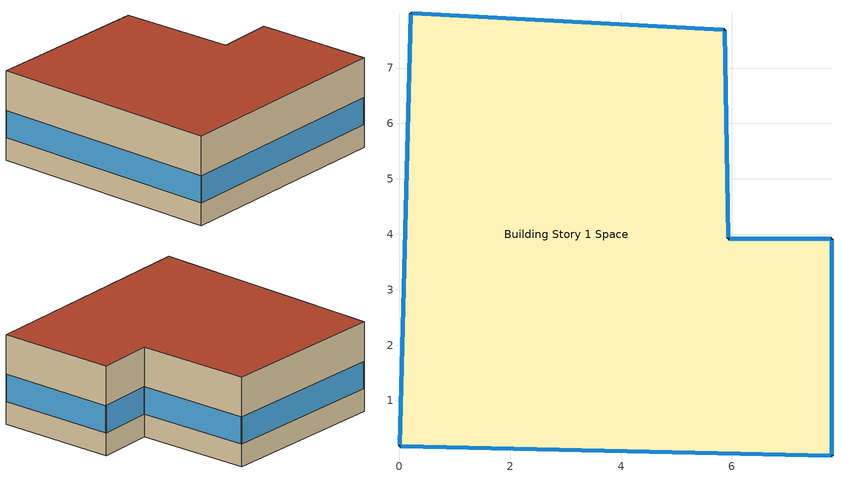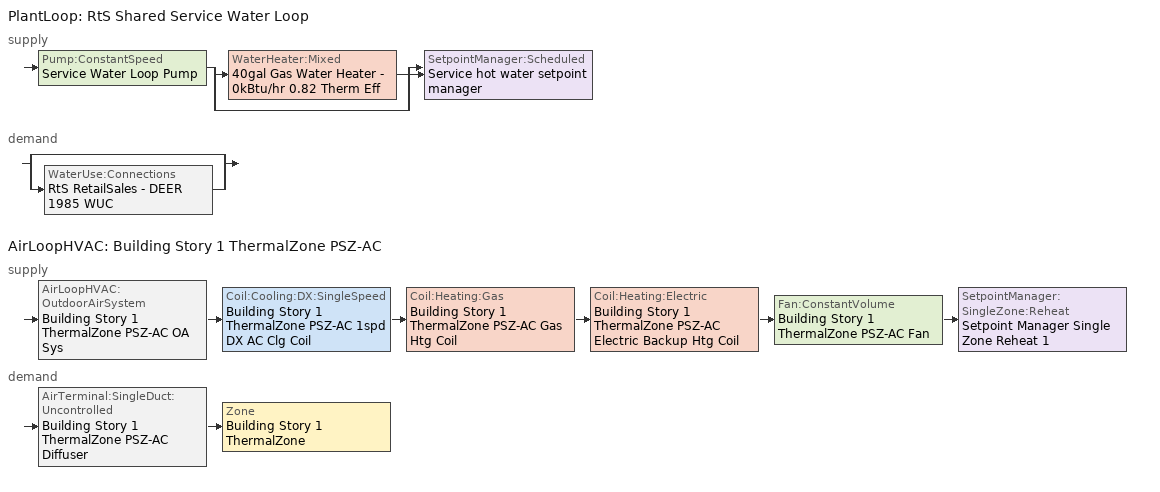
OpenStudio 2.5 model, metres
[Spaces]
Building Story 1 Space
 floor ground: 7.8,0 0,0.18 0.2,7.99 5.87,7.69 5.93,3.92 7.8,3.92 z0
 wall outside: 0,0.18 7.8,0 7.8,3.92 5.93,3.92 5.87,7.69 0.2,7.99 0,0.18 z0:3
 window: 0.2,7.97 0,0.2 / 0.03,0.18 7.78,0 / 7.8,0.03 7.8,3.9 / 5.93,3.95 5.87,7.67 / 5.84,7.69 0.23,7.99 z0.76:1.67; 7.78,3.92 5.96,3.92 z0.76:1.69
 roof outside: 7.8,3.92 5.93,3.92 5.87,7.69 0.2,7.99 0,0.18 7.8,0 z3
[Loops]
PlantLoop 'RtS Shared Service Water Loop'
 supply: Pump:ConstantSpeed 'Service Water Loop Pump' > split
  | WaterHeater:Mixed '40gal Gas Water Heater - 0kBtu/hr 0.82 Therm Eff'
  | bypass
  join > SetpointManager:Scheduled 'Service hot water setpoint manager'
 demand: split
  | bypass
  | WaterUse:Connections 'RtS RetailSales - DEER 1985 WUC'
AirLoopHVAC 'Building Story 1 ThermalZone PSZ-AC'
 supply: AirLoopHVAC:OutdoorAirSystem 'Building Story 1 ThermalZone PSZ-AC OA Sys' > Coil:Cooling:DX:SingleSpeed 'Building Story 1 ThermalZone PSZ-AC 1spd DX AC Clg Coil' > Coil:Heating:Gas 'Building Story 1 ThermalZone PSZ-AC Gas Htg Coil' > Coil:Heating:Electric 'Building Story 1 ThermalZone PSZ-AC Electric Backup Htg Coil' > Fan:ConstantVolume 'Building Story 1 ThermalZone PSZ-AC Fan' > SetpointManager:SingleZone:Reheat 'Setpoint Manager Single Zone Reheat 1'
 demand: AirTerminal:SingleDuct:Uncontrolled 'Building Story 1 ThermalZone PSZ-AC Diffuser' > Zone 'Building Story 1 ThermalZone'
[Site]
San Luis Co Rgnl_CA_USA: Latitude {deg}=35.0984; Longitude {deg}=-120.61; Time Zone {hr}=-8; Elevation {m}=66; Terrain=City
[Site:WaterMainsTemperature]
Calculation Method=Correlation; Annual Average Outdoor Air Temperature {C}=0; Maximum Difference In Monthly Average Outdoor Air Temperatures {deltaC}=0
[SizingPeriod:DesignDay] Barometric Pressure {Pa}=100535; Sky Clearness=0; Rain Indicator=0; Snow Indicator=0; Day of Month=21; Daylight Saving Time Indicator=0; Humidity Indicating Type=Wetbulb; Dry-Bulb Temperature Range Modifier Type=DefaultMultipliers
Name | Maximum Dry-Bulb Temperature {C} | Daily Dry-Bulb Temperature Range {deltaC} | Humidity Indicating Conditions at Maximum Dry-Bulb | Wind Speed {m/s} | Wind Direction {deg} | Month | Day Type | Solar Model Indicator | ASHRAE Taub | ASHRAE Taud
San Luis Co Rgnl Ann Clg .4% Condns WB=>MDB | 28.1 | 12.2 | 19.7 | 4.9 | 300 | 8 | SummerDesignDay | ASHRAETau | 0.375 | 2.406
San Luis Co Rgnl Ann Clg .4% Condns DB=>MWB | 31.3 | 12.2 | 17.9 | 4.9 | 300 | 8 | SummerDesignDay | ASHRAETau | 0.375 | 2.406
San Luis Co Rgnl Ann Htg 99.6% Condns DB | 1.1 | 0 | 1.1 | 0.7 | 100 | 12 | WinterDesignDay | ASHRAEClearSky
[ClimateZones]
Climate Zone Institution Name 2=CEC; Climate Zone Document Name 2=California Climate Zone Descriptions; Climate Zone Document Year 2=1995; Climate Zone Value 2=5
[Site:GroundTemperature:BuildingSurface]
19.527, 19.502, 19.536, 19.598, 20.002, 21.64, 22.225, 22.375, 21.449, 20.121, 19.802, 19.633
[Building]
1921 CIENAGA ST: Nominal Floor to Floor Height {m}=3; Space Type=Retail other than mall:Retail other than mall; Default Construction Set=Res DEER 1985 - RtS - CEC T24-CEC5; Standards Number of Stories=1; Standards Number of Above Ground Stories=1; Standards Building Type=RtS; Relocatable=False
[DefaultConstructionSet]
Res DEER 1985 - RtS - CEC T24-CEC5: Default Exterior Surface Constructions=Default Surface Constructions 1; Default Interior Surface Constructions=Default Surface Constructions 2; Default Ground Contact Surface Constructions=Default Surface Constructions 3; Default Exterior SubSurface Constructions=Default Sub Surface Constructions 1; Default Interior SubSurface Constructions=Default Sub Surface Constructions 2; Interior Partition Construction=Typical Interior Partition
[DefaultSurfaceConstructions]
Name | Floor Construction | Wall Construction | Roof Ceiling Construction
Default Surface Constructions 1 | DEER Uncarpeted 6in Slab Floor | DEER Insulated Exterior Mass Wall R-3.51 | DEER Wood Framed Roof R-14.18
Default Surface Constructions 2 | DEER Uncarpeted 4in Slab Floor | Typical Interior Wall | DEER Uncarpeted 4in Slab Floor
Default Surface Constructions 3 | DEER Carpeted 6in Slab Floor | Typical Uninsulated Basement Mass Wall
[Construction]
DEER Uncarpeted 6in Slab Floor: Typical Insulation R-1.22, 6 in. Normalweight Concrete Floor
DEER Insulated Exterior Mass Wall R-3.51: 8 in. Concrete Block Wall, Typical Insulation R-1.22
DEER Wood Framed Roof R-14.18: Roof Membrane, Typical Insulation R-13.68, Metal Roof Surface
DEER Uncarpeted 4in Slab Floor: Typical Insulation, 4 in. Normalweight Concrete Floor
Typical Interior Wall: G01 13mm gypsum board, G01 13mm gypsum board
DEER Carpeted 6in Slab Floor: 6 in. Normalweight Concrete Floor, Typical Carpet Pad
Typical Uninsulated Basement Mass Wall: 8 in. Concrete Block Basement Wall
DEER Metal Framed Window U-1.23 SHGC 0.82: Simple Glazing U-1.23 SHGC 0.82
DEER Metal Framed Window U-1.23 SHGC 0.82 1: Simple Glazing U-1.23 SHGC 0.82 1
Typical Uninsulated Swinging Door: Typical Insulation
U 0.98 SHGC 0.68 Sgl Ref-B-H Clr 6mm: REF B CLEAR HI 6MM
Typical Insulated Metal Door: F08 Metal surface, Typical Insulation
DEER Skylight U-1.31 SHGC 0.61: Simple Glazing U-1.23 SHGC 0.61
Typical Interior Window: Clear 3mm
Typical Interior Door; Typical Interior Partition: G05 25mm wood
[Material:NoMass] Roughness=Smooth; Thermal Absorptance=0.9; Solar Absorptance=0.7
Name | Thermal Resistance {m2-K/W} | Visible Absorptance
Typical Insulation R-1.22 | 0.21552 | 0.7
Typical Insulation R-13.68 | 2.40869 | 0.7
Typical Insulation | 0.0282222 | 0.7
Typical Carpet Pad | 0.21648 | 0.8
[Material] Thermal Absorptance=0.9
Name | Roughness | Thickness {m} | Conductivity {W/m-K} | Density {kg/m3} | Specific Heat {J/kg-K} | Solar Absorptance | Visible Absorptance
6 in. Normalweight Concrete Floor | MediumRough | 0.1524 | 2.31 | 2322 | 832 | 0.7 | 0.7
8 in. Concrete Block Wall | MediumRough | 0.2032 | 0.72 | 800 | 832 | 0.7 | 0.7
Roof Membrane | VeryRough | 0.0095 | 0.16 | 1121.29 | 1460 | 0.7 | 0.7
Metal Roof Surface; F08 Metal surface | Smooth | 0.0008 | 45.28 | 7824 | 500 | 0.7 | 0.7
4 in. Normalweight Concrete Floor | MediumRough | 0.1016 | 2.31 | 2322 | 832 | 0.7 | 0.7
G01 13mm gypsum board | Smooth | 0.0127 | 0.160031 | 800.001 | 1090.73 | 0.7 | 0.5
8 in. Concrete Block Basement Wall | MediumRough | 0.2032 | 1.326 | 1842 | 912 | 0.7 | 0.7
G05 25mm wood | MediumSmooth | 0.0254 | 0.15 | 608 | 1630 | 0.5 | 0.5
[DefaultSubSurfaceConstructions]
Name | Fixed Window Construction | Operable Window Construction | Door Construction | Glass Door Construction | Overhead Door Construction | Skylight Construction | Tubular Daylight Dome Construction | Tubular Daylight Diffuser Construction
Default Sub Surface Constructions 1 | DEER Metal Framed Window U-1.23 SHGC 0.82 | DEER Metal Framed Window U-1.23 SHGC 0.82 1 | Typical Uninsulated Swinging Door | U 0.98 SHGC 0.68 Sgl Ref-B-H Clr 6mm | Typical Insulated Metal Door | DEER Skylight U-1.31 SHGC 0.61 | Typical Interior Window | Typical Interior Window
Default Sub Surface Constructions 2 | Typical Interior Window | Typical Interior Window | Typical Interior Door
[WindowMaterial:SimpleGlazingSystem] Visible Transmittance=0.25
Name | U-Factor {W/m2-K} | Solar Heat Gain Coefficient
Simple Glazing U-1.23 SHGC 0.82; Simple Glazing U-1.23 SHGC 0.82 1 | 6.98426 | 0.82
Simple Glazing U-1.23 SHGC 0.61 | 7 | 0.61
[WindowMaterial:Glazing] Optical Data Type=SpectralAverage; Infrared Transmittance at Normal Incidence=0; Front Side Infrared Hemispherical Emissivity=0.84; Conductivity {W/m-K}=0.9; Dirt Correction Factor for Solar and Visible Transmittance=1; Solar Diffusing=No
Name | Thickness {m} | Solar Transmittance at Normal Incidence | Front Side Solar Reflectance at Normal Incidence | Back Side Solar Reflectance at Normal Incidence | Visible Transmittance at Normal Incidence | Front Side Visible Reflectance at Normal Incidence | Back Side Visible Reflectance at Normal Incidence | Back Side Infrared Hemispherical Emissivity
REF B CLEAR HI 6MM | 0.006 | 0.24 | 0.16 | 0.32 | 0.3 | 0.16 | 0.29 | 0.6
Clear 3mm | 0.003 | 0.837 | 0.075 | 0.075 | 0.898 | 0.081 | 0.081 | 0.84
[Zone equipment]
Building Story 1 ThermalZone: Building Story 1 ThermalZone PSZ-AC Diffuser
[People:Definition] Number of People Calculation Method=People/Area; Fraction Radiant=0.3
Name | People per Space Floor Area {person/m2}
RtS RetailSales People Definition | 0.238959
RtS StockRoom People Definition | 0.0236806
[Lights:Definition] Design Level Calculation Method=Watts/Area
Name | Watts per Space Floor Area {W/m2}
RtS RetailSales Lights Definition | 17.2223
RtS StockRoom Lights Definition | 8.61113
[ElectricEquipment:Definition] Design Level Calculation Method=Watts/Area; Fraction Radiant=0.5
Name | Watts per Space Floor Area {W/m2}
RtS RetailSales Elec Equip Definition | 11.8403
RtS StockRoom Elec Equip Definition | 2.36806
[DesignSpecification:OutdoorAir]
Blended OA: Outdoor Air Method=Sum; Outdoor Air Flow per Floor Area {m3/s-m2}=0.00137162
[DefaultScheduleSet]
Retail other than mall:Retail other than mall Schedule Set; Story Ground Blended Space Type Schedule Set
[SpaceInfiltration:DesignFlowRate] Space or SpaceType=Story Ground Blended Space Type; Schedule=Always On Discrete; Design Flow Rate Calculation Method=Flow/ExteriorArea; Constant Term Coefficient=0; Temperature Term Coefficient=0; Velocity Term Coefficient=0.224; Velocity Squared Term Coefficient=0
Name | Flow per Exterior Surface Area {m3/s-m2}
RtS RetailSales  - Story Ground Infiltration | 0.000119357
RtS StockRoom  - Story Ground Infiltration | 4.19322e-05
[WaterUse:Equipment:Definition]
RtS RetailSales - DEER 1985 SWH def: Peak Flow Rate {m3/s}=1.58961e-07; Target Temperature Schedule=57.2222 C; Sensible Fraction Schedule=0.2 Fraction; Latent Fraction Schedule=0.05 Fraction
[WaterUse:Equipment]
RtS RetailSales - DEER 1985 SWH: Water Use Equipment Definition=RtS RetailSales - DEER 1985 SWH def; Flow Rate Fraction Schedule=D_RtS_All_DHW_DHW_Yr
[PlantLoop]
RtS Shared Service Water Loop: Glycol Concentration=0; Maximum Loop Temperature {C}=60; Minimum Loop Temperature {C}=10; Plant Loop Volume {m3}=Autocalculate; Load Distribution Scheme=Optimal
[Sizing:Plant]
RtS Shared Service Water Loop: Loop Type=Heating; Design Loop Exit Temperature {C}=60; Loop Design Temperature Difference {deltaC}=5; Sizing Option=NonCoincident; Zone Timesteps in Averaging Window=1; Coincident Sizing Factor Mode=None
[SetpointManager:Scheduled]
Service hot water setpoint manager: Control Variable=Temperature; Schedule=Service Water Loop Temp - 140F
[Pump:ConstantSpeed]
Service Water Loop Pump: Rated Flow Rate {m3/s}=autosize; Rated Pump Head {Pa}=0.01; Rated Power Consumption {W}=autosize; Motor Efficiency=1; Fraction of Motor Inefficiencies to Fluid Stream=0; Pump Control Type=Intermittent; Design Power Sizing Method=PowerPerFlowPerPressure; Design Electric Power per Unit Flow Rate {W/(m3/s)}=348701.1; Design Shaft Power per Unit Flow Rate per Unit Head {W-s/m3-Pa}=1.28205
[WaterHeater:Mixed]
40gal Gas Water Heater - 0kBtu/hr 0.82 Therm Eff: Tank Volume {m3}=0.151416; Setpoint Temperature Schedule=Service Water Loop Temp - 140F; Deadband Temperature Difference {deltaC}=2; Maximum Temperature Limit {C}=82.2222; Heater Control Type=Cycle; Heater Maximum Capacity {W}=44.1944; Heater Fuel Type=NaturalGas; Heater Thermal Efficiency=0.82; Off Cycle Parasitic Fuel Consumption Rate {W}=20; Off Cycle Parasitic Fuel Type=NaturalGas; Off Cycle Parasitic Heat Fraction to Tank=0.8; On Cycle Parasitic Fuel Type=NaturalGas; On Cycle Parasitic Heat Fraction to Tank=0; Ambient Temperature Indicator=Schedule; Ambient Temperature Schedule=Water Heater Ambient Temp Schedule - 70F; Off Cycle Loss Coefficient to Ambient Temperature {W/K}=0.0133668; On Cycle Loss Coefficient to Ambient Temperature {W/K}=0.0133668; Use Side Effectiveness=1; Source Side Effectiveness=1; Use Side Design Flow Rate {m3/s}=autosize; Source Side Design Flow Rate {m3/s}=autosize; Indirect Water Heating Recovery Time {hr}=1.5; Source Side Flow Control Mode=IndirectHeatPrimarySetpoint
[WaterUse:Connections]
RtS RetailSales - DEER 1985 WUC: Water Use Equipment Name 1=RtS RetailSales - DEER 1985 SWH
[People] Space or SpaceType=Story Ground Blended Space Type; Number of People Schedule=D_RtS_All_Occup_Yr; Work Efficiency Schedule=Work Efficiency Schedule; Clothing Insulation Schedule=Clothing Schedule; Air Velocity Schedule=Air Velocity Schedule
Name | People Definition | Activity Level Schedule | Multiplier
RtS RetailSales People 1 | RtS RetailSales People Definition | DEER Activity 132W/person | 0.800022
RtS StockRoom People 1 | RtS StockRoom People Definition | DEER Activity 220W/person | 0.199978
[Lights] Space or SpaceType=Story Ground Blended Space Type; Fraction Replaceable=1
Name | Lights Definition | Schedule | Multiplier
RtS RetailSales Lights 1 | RtS RetailSales Lights Definition | D17_RtS_Sales_LF_Yr | 0.800022
RtS StockRoom Lights 1 | RtS StockRoom Lights Definition | D17_RtS_Stock_LF_Yr | 0.199978
[ElectricEquipment] Space or SpaceType=Story Ground Blended Space Type; Schedule=D_RtS_All_Misc_Yr
Name | Electric Equipment Definition | Multiplier
RtS RetailSales Elec Equip 1 | RtS RetailSales Elec Equip Definition | 0.800022
RtS StockRoom Elec Equip 1 | RtS StockRoom Elec Equip Definition | 0.199978
[SpaceType]
Name | Default Schedule Set | Design Specification Outdoor Air Object | Standards Building Type | Standards Space Type
Story Ground Blended Space Type | Story Ground Blended Space Type Schedule Set | Blended OA | RtS | RetailSales
Retail other than mall:Retail other than mall | Retail other than mall:Retail other than mall Schedule Set |  | Retail other than mall | Retail other than mall
[Space]
Building Story 1 Space: Space Type=Story Ground Blended Space Type; Building Story=Building Story 1; Thermal Zone=Building Story 1 ThermalZone
[BuildingStory]
Building Story 1
[ThermalZone]
Building Story 1 ThermalZone: Thermostat=Story Ground Blended Space Type Thermostat; Use Ideal Air Loads=No
[Sizing:Zone]
Building Story 1 ThermalZone: Zone Cooling Design Supply Air Temperature Input Method=SupplyAirTemperature; Zone Cooling Design Supply Air Temperature {C}=12.8; Zone Cooling Design Supply Air Temperature Difference {deltaC}=11.11; Zone Heating Design Supply Air Temperature Input Method=SupplyAirTemperature; Zone Heating Design Supply Air Temperature {C}=40; Zone Heating Design Supply Air Temperature Difference {deltaC}=11.11; Zone Cooling Design Supply Air Humidity Ratio {kg-H2O/kg-air}=0.0085; Zone Heating Design Supply Air Humidity Ratio {kg-H2O/kg-air}=0.008; Cooling Design Air Flow Method=DesignDay; Heating Design Air Flow Method=DesignDay; Account for Dedicated Outdoor Air System=No; Dedicated Outdoor Air System Control Strategy=NeutralSupplyAir; Dedicated Outdoor Air Low Setpoint Temperature for Design {C}=autosize; Dedicated Outdoor Air High Setpoint Temperature for Design {C}=autosize
[ThermostatSetpoint:DualSetpoint]
Story Ground Blended Space Type Thermostat: Heating Setpoint Temperature Schedule=D_RtS_All_HTemp_Yr; Cooling Setpoint Temperature Schedule=D_RtS_All_CTemp_Yr
[AirLoopHVAC]
Building Story 1 ThermalZone PSZ-AC: Availability Schedule=Always On Discrete; Design Supply Air Flow Rate {m3/s}=AutoSize
[Sizing:System]
Building Story 1 ThermalZone PSZ-AC: Type of Load to Size On=Sensible; Design Outdoor Air Flow Rate {m3/s}=Autosize; Minimum System Air Flow Ratio=1; Preheat Design Temperature {C}=7; Preheat Design Humidity Ratio {kg-H2O/kg-Air}=0.008; Precool Design Temperature {C}=12.8; Precool Design Humidity Ratio {kg-H2O/kg-Air}=0.008; Central Cooling Design Supply Air Temperature {C}=12.8; Central Heating Design Supply Air Temperature {C}=40; Sizing Option=Coincident; 100% Outdoor Air in Cooling=No; 100% Outdoor Air in Heating=No; Central Cooling Design Supply Air Humidity Ratio {kg-H2O/kg-Air}=0.0085; Central Heating Design Supply Air Humidity Ratio {kg-H2O/kg-Air}=0.008; Cooling Design Air Flow Method=DesignDay; Cooling Design Air Flow Rate {m3/s}=0; Heating Design Air Flow Method=DesignDay; Heating Design Air Flow Rate {m3/s}=0; System Outdoor Air Method=ZoneSum; Zone Maximum Outdoor Air Fraction=1; Cooling Supply Air Flow Rate Per Floor Area {m3/s-m2}=0.00996765; Cooling Fraction of Autosized Cooling Supply Air Flow Rate=1; Cooling Supply Air Flow Rate Per Unit Cooling Capacity {m3/s-W}=3.94755e-05; Heating Supply Air Flow Rate Per Floor Area {m3/s-m2}=0.00996765; Heating Fraction of Autosized Heating Supply Air Flow Rate=1; Heating Fraction of Autosized Cooling Supply Air Flow Rate=1; Heating Supply Air Flow Rate Per Unit Heating Capacity {m3/s-W}=3.15882e-05; Cooling Design Capacity Method=CoolingDesignCapacity; Cooling Design Capacity {W}=autosize; Cooling Design Capacity Per Floor Area {W/m2}=234.7; Fraction of Autosized Cooling Design Capacity=1; Heating Design Capacity Method=HeatingDesignCapacity; Heating Design Capacity {W}=autosize; Heating Design Capacity Per Floor Area {W/m2}=157; Fraction of Autosized Heating Design Capacity=1; Central Cooling Capacity Control Method=OnOff
[SetpointManager:SingleZone:Reheat]
Setpoint Manager Single Zone Reheat 1: Minimum Supply Air Temperature {C}=10; Maximum Supply Air Temperature {C}=50; Control Zone=Building Story 1 ThermalZone
[Fan:ConstantVolume]
Building Story 1 ThermalZone PSZ-AC Fan: Availability Schedule=Always On Discrete; Fan Efficiency=0.54; Pressure Rise {Pa}=622.722; Maximum Flow Rate {m3/s}=AutoSize; Motor Efficiency=0.9
[Coil:Heating:Gas]
Building Story 1 ThermalZone PSZ-AC Gas Htg Coil: Availability Schedule=Always On Discrete; Gas Burner Efficiency=0.8; Nominal Capacity {W}=AutoSize; Parasitic Electric Load {W}=0; Parasitic Gas Load {W}=0
[Coil:Heating:Electric]
Building Story 1 ThermalZone PSZ-AC Electric Backup Htg Coil: Availability Schedule=Always On Discrete
[Coil:Cooling:DX:SingleSpeed]
Building Story 1 ThermalZone PSZ-AC 1spd DX AC Clg Coil: Availability Schedule=Always On Discrete; Rated Total Cooling Capacity {W}=autosize; Rated Sensible Heat Ratio=autosize; Rated COP {W/W}=3; Rated Air Flow Rate {m3/s}=autosize; Rated Evaporator Fan Power Per Volume Flow Rate {W/(m3/s)}=773.3; Total Cooling Capacity Function of Temperature Curve=Curve Biquadratic 1; Total Cooling Capacity Function of Flow Fraction Curve=Curve Quadratic 1; Energy Input Ratio Function of Temperature Curve=Curve Biquadratic 2; Energy Input Ratio Function of Flow Fraction Curve=Curve Quadratic 2; Part Load Fraction Correlation Curve=Curve Quadratic 3; Condenser Type=AirCooled; Evaporative Condenser Effectiveness=0; Evaporative Condenser Air Flow Rate {m3/s}=Autosize; Evaporative Condenser Pump Rated Power Consumption {W}=Autosize; Crankcase Heater Capacity {W}=0; Maximum Outdoor Dry-Bulb Temperature for Crankcase Heater Operation {C}=0; Basin Heater Capacity {W/K}=0; Basin Heater Setpoint Temperature {C}=10
[Controller:OutdoorAir]
Building Story 1 ThermalZone PSZ-AC OA Sys Controller: Minimum Outdoor Air Flow Rate {m3/s}=0; Maximum Outdoor Air Flow Rate {m3/s}=Autosize; Economizer Control Type=NoEconomizer; Economizer Control Action Type=ModulateFlow; Economizer Maximum Limit Dry-Bulb Temperature {C}=28; Economizer Maximum Limit Enthalpy {J/kg}=64000; Economizer Minimum Limit Dry-Bulb Temperature {C}=-100; Lockout Type=NoLockout; Minimum Limit Type=FixedMinimum; Minimum Outdoor Air Schedule=Always On Discrete; Controller Mechanical Ventilation=Controller Mechanical Ventilation 1; High Humidity Control=No; Heat Recovery Bypass Control Type=BypassWhenWithinEconomizerLimits
[Controller:MechanicalVentilation]
Controller Mechanical Ventilation 1: Availability Schedule=Always On Discrete; System Outdoor Air Method=ZoneSum
[AirLoopHVAC:OutdoorAirSystem]
Building Story 1 ThermalZone PSZ-AC OA Sys: Controller=Building Story 1 ThermalZone PSZ-AC OA Sys Controller
[AvailabilityManager:NightCycle]
Availability Manager Night Cycle 1: Control Type=CycleOnAny; Thermostat Tolerance {deltaC}=1; Cycling Run Time {s}=3600
[AirTerminal:SingleDuct:Uncontrolled]
Building Story 1 ThermalZone PSZ-AC Diffuser: Availability Schedule=Always On Discrete; Maximum Air Flow Rate {m3/s}=AutoSize
[Schedule:Ruleset]
Name | Default Day Schedule | Summer Design Day Schedule | Winter Design Day Schedule
Clothing Schedule | Clothing Schedule Default Winter Clothes
Air Velocity Schedule | Air Velocity Schedule Default
Work Efficiency Schedule | Work Efficiency Schedule Default
D_RtS_All_Occup_Yr | D_RtS_All_Occup_Yr Default | D_RtS_All_Occup_Yr Summer Design Day | D_RtS_All_Occup_Yr Winter Design Day
DEER Activity 132W/person | DEER Activity 132W/person Default | DEER Activity 132W/person Summer Design Day | DEER Activity 132W/person Winter Design Day
D17_RtS_Sales_LF_Yr | D17_RtS_Sales_LF_Yr Default | D17_RtS_Sales_LF_Yr Summer Design Day | D17_RtS_Sales_LF_Yr Winter Design Day
D_RtS_All_Misc_Yr | D_RtS_All_Misc_Yr Default | D_RtS_All_Misc_Yr Summer Design Day | D_RtS_All_Misc_Yr Winter Design Day
DEER Activity 220W/person | DEER Activity 220W/person Default | DEER Activity 220W/person Summer Design Day | DEER Activity 220W/person Winter Design Day
D17_RtS_Stock_LF_Yr | D17_RtS_Stock_LF_Yr Default | D17_RtS_Stock_LF_Yr Summer Design Day | D17_RtS_Stock_LF_Yr Winter Design Day
D_RtS_All_DHW_DHW_Yr | D_RtS_All_DHW_DHW_Yr Default | D_RtS_All_DHW_DHW_Yr Summer Design Day | D_RtS_All_DHW_DHW_Yr Winter Design Day
57.2222 C | 57.2222 C Default
0.2 Fraction | 0.2 Fraction Default
0.05 Fraction | 0.05 Fraction Default
Service Water Loop Temp - 140F | Service Water Loop Temp - 140F Default
Water Heater Ambient Temp Schedule - 70F | Water Heater Ambient Temp Schedule - 70F Default
D_RtS_All_HTemp_Yr | D_RtS_All_HTemp_Yr Default | D_RtS_All_HTemp_Yr Summer Design Day | D_RtS_All_HTemp_Yr Winter Design Day
D_RtS_All_CTemp_Yr | D_RtS_All_CTemp_Yr Default | D_RtS_All_CTemp_Yr Summer Design Day | D_RtS_All_CTemp_Yr Winter Design Day
[Schedule:Day]
Clothing Schedule Default Winter Clothes: 24, 0, 1
Clothing Schedule Summer Clothes: 24, 0, 0.5
Air Velocity Schedule Default; 0.2 Fraction Default; 0.05 Fraction Default: 24, 0, 0.2
Work Efficiency Schedule Default: 24, 0, 0
D_RtS_All_Occup_Yr Default; D_RtS_All_Occup_Yr Default|Wkdy Day; D_RtS_All_Occup_Yr Winter Design Day; D_RtS_All_DHW_DHW_Yr Default; D_RtS_All_DHW_DHW_Yr Default|Wkdy Day; D_RtS_All_DHW_DHW_Yr Summer Design Day; D_RtS_All_DHW_DHW_Yr Winter Design Day: 8, 0, 0, 9, 0, 0.05, 10, 0, 0.2, 20, 0, 0.6, 21, 0, 0.05, 24, 0, 0
D_RtS_All_Occup_Yr Sat Day; D_RtS_All_DHW_DHW_Yr Sat Day: 8, 0, 0, 9, 0, 0.05, 10, 0, 0.1, 11, 0, 0.7, 12, 0, 0.4, 14, 0, 0.7, 17, 0, 0.9, 18, 0, 0.8, 19, 0, 0.7, 20, 0, 0.65, 24, 0, 0
D_RtS_All_Occup_Yr Summer Design Day; D_RtS_All_Occup_Yr Sun Day; D_RtS_All_DHW_DHW_Yr Sun Day: 9, 0, 0, 10, 0, 0.05, 11, 0, 0.4, 12, 0, 0.7, 13, 0, 0.9, 15, 0, 0.95, 16, 0, 0.9, 17, 0, 0.7, 18, 0, 0.3, 19, 0, 0.1, 20, 0, 0.05, 24, 0, 0
DEER Activity 132W/person Default; DEER Activity 132W/person Winter Design Day; DEER Activity 132W/person Summer Design Day: 24, 0, 132
D17_RtS_Sales_LF_Yr Default; D17_RtS_Sales_LF_Yr Default|Wkdy Day; D17_RtS_Sales_LF_Yr Summer Design Day; D17_RtS_Sales_LF_Yr Winter Design Day: 1, 0, 0.1042, 2, 0, 0.0918, 3, 0, 0.0832, 4, 0, 0.0845, 5, 0, 0.089, 6, 0, 0.1089, 7, 0, 0.1972, 8, 0, 0.333, 9, 0, 0.5015, 10, 0, 0.6672, 11, 0, 0.7999, 12, 0, 0.8447, 13, 0, 0.8517, 14, 0, 0.86, 15, 0, 0.8616, 16, 0, 0.8512, 17, 0, 0.8217, 18, 0, 0.6928, 19, 0, 0.4923, 20, 0, 0.3016, 21, 0, 0.2126, 22, 0, 0.172, 23, 0, 0.1436, 24, 0, 0.1239
D17_RtS_Sales_LF_Yr Wknd Day: 1, 0, 0.111, 2, 0, 0.1015, 3, 0, 0.0862, 4, 0, 0.0847, 5, 0, 0.0886, 6, 0, 0.0972, 7, 0, 0.1364, 8, 0, 0.2129, 9, 0, 0.3143, 10, 0, 0.4302, 11, 0, 0.5399, 12, 0, 0.5805, 13, 0, 0.5957, 14, 0, 0.596, 15, 0, 0.5837, 16, 0, 0.5565, 17, 0, 0.5055, 18, 0, 0.3868, 19, 0, 0.2879, 20, 0, 0.2185, 21, 0, 0.1847, 22, 0, 0.1594, 23, 0, 0.1376, 24, 0, 0.1217
D_RtS_All_Misc_Yr Default; D_RtS_All_Misc_Yr Default|Wkdy Day; D_RtS_All_Misc_Yr Summer Design Day; D_RtS_All_Misc_Yr Winter Design Day: 8, 0, 0.05, 9, 0, 0.2, 17, 0, 0.9, 18, 0, 0.8, 20, 0, 0.7, 21, 0, 0.2, 24, 0, 0.05
D_RtS_All_Misc_Yr Sat Day: 8, 0, 0.05, 9, 0, 0.2, 17, 0, 0.9, 18, 0, 0.7, 19, 0, 0.5, 20, 0, 0.55, 24, 0, 0.05
D_RtS_All_Misc_Yr Sun Day: 9, 0, 0.05, 10, 0, 0.3, 11, 0, 0.7, 16, 0, 0.9, 17, 0, 0.8, 18, 0, 0.5, 19, 0, 0.3, 20, 0, 0.2, 24, 0, 0.05
DEER Activity 220W/person Default; DEER Activity 220W/person Winter Design Day; DEER Activity 220W/person Summer Design Day: 24, 0, 220
D17_RtS_Stock_LF_Yr Default; D17_RtS_Stock_LF_Yr Default|Wkdy Day; D17_RtS_Stock_LF_Yr Summer Design Day; D17_RtS_Stock_LF_Yr Winter Design Day: 1, 0, 0.0762, 2, 0, 0.0681, 3, 0, 0.0651, 4, 0, 0.0644, 5, 0, 0.0723, 6, 0, 0.0913, 7, 0, 0.1636, 8, 0, 0.2726, 9, 0, 0.3834, 10, 0, 0.4885, 11, 0, 0.5898, 12, 0, 0.622, 13, 0, 0.6224, 14, 0, 0.6308, 15, 0, 0.6373, 16, 0, 0.6304, 17, 0, 0.6002, 18, 0, 0.4969, 19, 0, 0.3205, 20, 0, 0.2043, 21, 0, 0.1539, 22, 0, 0.1262, 23, 0, 0.106, 24, 0, 0.0921
D17_RtS_Stock_LF_Yr Wknd Day: 1, 0, 0.0863, 2, 0, 0.0746, 3, 0, 0.0656, 4, 0, 0.0651, 5, 0, 0.0647, 6, 0, 0.0688, 7, 0, 0.0921, 8, 0, 0.1427, 9, 0, 0.2022, 10, 0, 0.2688, 11, 0, 0.3486, 12, 0, 0.3845, 13, 0, 0.4067, 14, 0, 0.4236, 15, 0, 0.4179, 16, 0, 0.3994, 17, 0, 0.3474, 18, 0, 0.2538, 19, 0, 0.2041, 20, 0, 0.1496, 21, 0, 0.1324, 22, 0, 0.1252, 23, 0, 0.1027, 24, 0, 0.0849
57.2222 C Default: 24, 0, 57.2222
Service Water Loop Temp - 140F Default: 24, 0, 60
Water Heater Ambient Temp Schedule - 70F Default: 24, 0, 21.1111
D_RtS_All_HTemp_Yr Default; D_RtS_All_HTemp_Yr Winter Design Day; D_RtS_All_HTemp_Yr Summer Design Day: 8, 0, 17.8, 21, 0, 21.1, 24, 0, 17.8
D_RtS_All_CTemp_Yr Default; D_RtS_All_CTemp_Yr Winter Design Day; D_RtS_All_CTemp_Yr Summer Design Day: 8, 0, 27.8, 21, 0, 24.4, 24, 0, 27.8
[Schedule:Rule] Date Specification Type=DateRange; Start Day=1
Name | Schedule Ruleset | Rule Order | Day Schedule | Start Month | End Month | End Day | Apply Monday | Apply Tuesday | Apply Wednesday | Apply Thursday | Apply Friday | Apply Saturday | Apply Sunday
Schedule Rule 1 | Clothing Schedule | 0 | Clothing Schedule Summer Clothes | 5 | 9 | 30
Schedule Rule 2 | D_RtS_All_Occup_Yr | 2 | D_RtS_All_Occup_Yr Default|Wkdy Day | 1 | 12 | 31 | Yes | Yes | Yes | Yes | Yes
Schedule Rule 3 | D_RtS_All_Occup_Yr | 1 | D_RtS_All_Occup_Yr Sat Day | 1 | 12 | 31 |  |  |  |  |  | Yes
Schedule Rule 4 | D_RtS_All_Occup_Yr | 0 | D_RtS_All_Occup_Yr Sun Day | 1 | 12 | 31 |  |  |  |  |  |  | Yes
Schedule Rule 5 | D17_RtS_Sales_LF_Yr | 1 | D17_RtS_Sales_LF_Yr Default|Wkdy Day | 1 | 12 | 31 | Yes | Yes | Yes | Yes | Yes
Schedule Rule 6 | D17_RtS_Sales_LF_Yr | 0 | D17_RtS_Sales_LF_Yr Wknd Day | 1 | 12 | 31 |  |  |  |  |  | Yes | Yes
Schedule Rule 7 | D_RtS_All_Misc_Yr | 2 | D_RtS_All_Misc_Yr Default|Wkdy Day | 1 | 12 | 31 | Yes | Yes | Yes | Yes | Yes
Schedule Rule 8 | D_RtS_All_Misc_Yr | 1 | D_RtS_All_Misc_Yr Sat Day | 1 | 12 | 31 |  |  |  |  |  | Yes
Schedule Rule 9 | D_RtS_All_Misc_Yr | 0 | D_RtS_All_Misc_Yr Sun Day | 1 | 12 | 31 |  |  |  |  |  |  | Yes
Schedule Rule 10 | D17_RtS_Stock_LF_Yr | 1 | D17_RtS_Stock_LF_Yr Default|Wkdy Day | 1 | 12 | 31 | Yes | Yes | Yes | Yes | Yes
Schedule Rule 11 | D17_RtS_Stock_LF_Yr | 0 | D17_RtS_Stock_LF_Yr Wknd Day | 1 | 12 | 31 |  |  |  |  |  | Yes | Yes
Schedule Rule 12 | D_RtS_All_DHW_DHW_Yr | 2 | D_RtS_All_DHW_DHW_Yr Default|Wkdy Day | 1 | 12 | 31 | Yes | Yes | Yes | Yes | Yes
Schedule Rule 13 | D_RtS_All_DHW_DHW_Yr | 1 | D_RtS_All_DHW_DHW_Yr Sat Day | 1 | 12 | 31 |  |  |  |  |  | Yes
Schedule Rule 14 | D_RtS_All_DHW_DHW_Yr | 0 | D_RtS_All_DHW_DHW_Yr Sun Day | 1 | 12 | 31 |  |  |  |  |  |  | Yes
[Schedule:Constant]
Always On Discrete: Value=1
[Curve:Biquadratic] Minimum Value of x=-100; Maximum Value of x=100; Minimum Value of y=-100; Maximum Value of y=100
Name | Coefficient1 Constant | Coefficient2 x | Coefficient3 x**2 | Coefficient4 y | Coefficient5 y**2 | Coefficient6 x*y
Curve Biquadratic 1 | 0.971212 | -0.0152755 | 0.00144345 | -0.00039321 | -6.8364e-06 | -0.000290596
Curve Biquadratic 2 | 0.286871 | 0.0239022 | -0.000810648 | 0.0134585 | 0.000338936 | -0.000487004
[Curve:Quadratic]
Name | Coefficient1 Constant | Coefficient2 x | Coefficient3 x**2 | Minimum Value of x | Maximum Value of x | Minimum Curve Output | Maximum Curve Output
Curve Quadratic 1; Curve Quadratic 2 | 1 | 0 | 0 | -100 | 100
Curve Quadratic 3 | 0.909496 | 0.0986477 | -0.00819488 | 0 | 1 | 0.7 | 1
